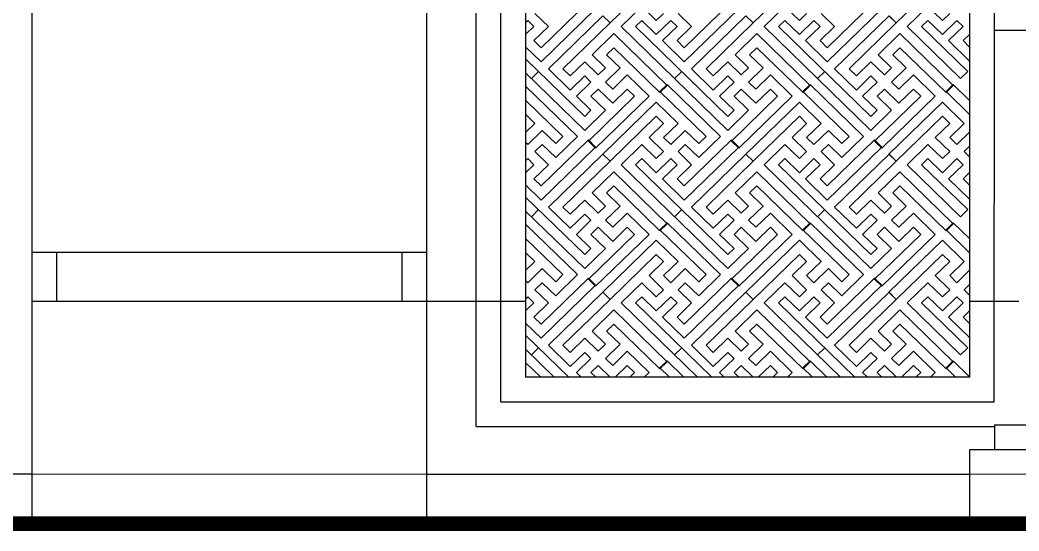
# Model space of a CAD drawing. Extents: x 1188826 to 1909461, y 608442 to 1651179.
# Drawn here: x 1668758 to 1670783, y 1041862 to 1042897 of the extents above; entities that cross this region are included whole.
import ezdxf

# ---------------------------------------------------------------- set-up
doc = ezdxf.new("R2010")
doc.units = 0
doc.header["$LTSCALE"] = 1000
doc.header["$MEASUREMENT"] = 0
doc.linetypes.add('ACAD_ISO10W100', pattern=[18.5, 12, -3, 0.5, -3])
doc.linetypes.add('DOTE', pattern=[2.42, 2, -0.2, 0.02, -0.2])
doc.layers.add('1', color=7, linetype='Continuous')
doc.layers.add('立面线', color=40, linetype='Continuous')
doc.layers.add('DOTE', color=19, linetype='DOTE', lineweight=9)
doc.layers.add('煤化工粉煤灰', color=7, linetype='Continuous', lineweight=0)

msp = doc.modelspace()

# ---------------------------------------------------------------- linework, layer by layer
at = {"layer": '1', "const_width": 30}
msp.add_lwpolyline([(1651532.8, 1041876.5), (1678232.8, 1041876.5)], dxfattribs=at)
at = {"layer": 'DOTE', "linetype": 'ACAD_ISO10W100', "ltscale": 100}
for p, q in [((1651532.8, 1041976.5), (1678232.8, 1041976.5)), ((1651532.8, 1041876.5), (1678232.8, 1041876.5))]:
    msp.add_line(p, q, dxfattribs=at)
at = {"layer": '煤化工粉煤灰', "color": 34}
for p, q in [((1669954, 1042891), (1670047.5, 1042981.9)), ((1670244, 1042891), (1670337.5, 1042981.9)), ((1670534, 1042891), (1670627.5, 1042981.9)), ((1669814.2, 1042840.9), (1669909.9, 1042933.9)), ((1670104.2, 1042840.9), (1670199.9, 1042933.9)), ((1670394.2, 1042840.9), (1670489.9, 1042933.9)), ((1669829, 1042883.8), (1669801.6, 1042910.4)), ((1669814.2, 1042812.2), (1669924.6, 1042919.6)), ((1669976, 1042883.8), (1670018.1, 1042924.7)), ((1670047.5, 1042896.1), (1670018.1, 1042924.7)), ((1670047.5, 1042896.1), (1670062.2, 1042910.4)), ((1670119, 1042883.8), (1670091.6, 1042910.4)), ((1670104.2, 1042812.2), (1670214.6, 1042919.6)), ((1670266, 1042883.8), (1670308.1, 1042924.7)), ((1670337.5, 1042896.1), (1670308.1, 1042924.7)), ((1670337.5, 1042896.1), (1670352.2, 1042910.4)), ((1670409, 1042883.8), (1670381.6, 1042910.4)), ((1670394.2, 1042812.2), (1670504.6, 1042919.6)), ((1670556, 1042883.8), (1670598.1, 1042924.7)), ((1670627.5, 1042896.1), (1670598.1, 1042924.7)), ((1670627.5, 1042896.1), (1670642.2, 1042910.4)), ((1669799.5, 1042883.8), (1669786.9, 1042896.1)), ((1669829, 1042797.9), (1669939.3, 1042905.3)), ((1669858.4, 1042797.9), (1669954, 1042891)), ((1669954, 1042891), (1669939.2, 1042905.3)), ((1669939.3, 1042905.3), (1669954, 1042891)), ((1670005.4, 1042883.8), (1670018.1, 1042896.1)), ((1670047.5, 1042867.4), (1670018.1, 1042896.1)), ((1670047.5, 1042867.4), (1670076.9, 1042896.1)), ((1670089.5, 1042883.8), (1670076.9, 1042896.1)), ((1670119, 1042797.9), (1670229.3, 1042905.3)), ((1670148.4, 1042797.9), (1670244, 1042891)), ((1670244, 1042891), (1670229.2, 1042905.3)), ((1670229.3, 1042905.3), (1670244, 1042891)), ((1670295.4, 1042883.8), (1670308.1, 1042896.1)), ((1670337.5, 1042867.4), (1670308.1, 1042896.1)), ((1670337.5, 1042867.4), (1670366.9, 1042896.1)), ((1670379.5, 1042883.8), (1670366.9, 1042896.1)), ((1670409, 1042797.9), (1670519.3, 1042905.3)), ((1670438.4, 1042797.9), (1670534, 1042891)), ((1670534, 1042891), (1670519.2, 1042905.3)), ((1670519.3, 1042905.3), (1670534, 1042891)), ((1670585.4, 1042883.8), (1670598.1, 1042896.1)), ((1670627.5, 1042867.4), (1670598.1, 1042896.1)), ((1670627.5, 1042867.4), (1670656.9, 1042896.1)), ((1670669.5, 1042883.8), (1670656.9, 1042896.1)), ((1669782.7, 1042867.5), (1669799.5, 1042883.8)), ((1669799.5, 1042855.2), (1669829, 1042883.8)), ((1669917.2, 1042826.5), (1669961.4, 1042869.5)), ((1669961.4, 1042869.5), (1670069.6, 1042764.2)), ((1670192.5, 1042673.2), (1669976, 1042883.8)), ((1670192.5, 1042701.8), (1670005.4, 1042883.8)), ((1670060.1, 1042855.2), (1670089.5, 1042883.8)), ((1670089.5, 1042855.2), (1670119, 1042883.8)), ((1670207.2, 1042826.5), (1670251.4, 1042869.5)), ((1670251.4, 1042869.5), (1670359.6, 1042764.2)), ((1670266, 1042883.8), (1670482.5, 1042673.2)), ((1670295.4, 1042883.8), (1670482.5, 1042701.8)), ((1670350.1, 1042855.2), (1670379.5, 1042883.8)), ((1670379.5, 1042855.2), (1670409, 1042883.8)), ((1670497.2, 1042826.5), (1670541.4, 1042869.5)), ((1670541.4, 1042869.5), (1670649.6, 1042764.2)), ((1670664.3, 1042778.5), (1670556, 1042883.8)), ((1670679, 1042792.8), (1670585.4, 1042883.8)), ((1670640.1, 1042855.2), (1670669.5, 1042883.8)), ((1670669.5, 1042855.2), (1670682.7, 1042868)), ((1669814.2, 1042840.9), (1669799.5, 1042855.2)), ((1670104.2, 1042812.2), (1670060.1, 1042855.2)), ((1670104.2, 1042840.9), (1670089.5, 1042855.2)), ((1670394.2, 1042812.2), (1670350.1, 1042855.2)), ((1670394.2, 1042840.9), (1670379.5, 1042855.2)), ((1670682.7, 1042813.7), (1670640.1, 1042855.2)), ((1670682.7, 1042842.3), (1670669.5, 1042855.2)), ((1669814.2, 1042812.2), (1669782.7, 1042842.9)), ((1669917.2, 1042826.5), (1669944.6, 1042800)), ((1669946.7, 1042826.5), (1669961.4, 1042840.9)), ((1669946.7, 1042826.5), (1669974, 1042800)), ((1669961.4, 1042840.9), (1670054.9, 1042749.9)), ((1670207.2, 1042826.5), (1670234.6, 1042800)), ((1670236.7, 1042826.5), (1670251.4, 1042840.9)), ((1670236.7, 1042826.5), (1670264, 1042800)), ((1670251.4, 1042840.9), (1670344.9, 1042749.9)), ((1670497.2, 1042826.5), (1670524.6, 1042800)), ((1670526.7, 1042826.5), (1670541.4, 1042840.9)), ((1670526.7, 1042826.5), (1670554, 1042800)), ((1670541.4, 1042840.9), (1670634.9, 1042749.9)), ((1669902.5, 1042701.8), (1669782.7, 1042818.3)), ((1669873.1, 1042783.6), (1669902.5, 1042812.2)), ((1669902.5, 1042812.2), (1669929.8, 1042785.7)), ((1670163.1, 1042783.6), (1670192.5, 1042812.2)), ((1670192.5, 1042812.2), (1670219.8, 1042785.7)), ((1670453.1, 1042783.6), (1670482.5, 1042812.2)), ((1670482.5, 1042812.2), (1670509.8, 1042785.7)), ((1669902.5, 1042673.2), (1669782.7, 1042789.7)), ((1669794.3, 1042778.5), (1669809, 1042792.8)), ((1669829, 1042797.9), (1669873.1, 1042755)), ((1669858.4, 1042797.9), (1669873.1, 1042783.6)), ((1669929.8, 1042785.7), (1669944.6, 1042800)), ((1669944.6, 1042771.3), (1669974, 1042800)), ((1669959.3, 1042757), (1669988.7, 1042785.7)), ((1669988.7, 1042785.7), (1670032.8, 1042742.7)), ((1670084.3, 1042778.5), (1670099, 1042792.8)), ((1670119, 1042797.9), (1670163.1, 1042755)), ((1670148.4, 1042797.9), (1670163.1, 1042783.6)), ((1670219.8, 1042785.7), (1670234.6, 1042800)), ((1670234.6, 1042771.3), (1670264, 1042800)), ((1670249.3, 1042757), (1670278.7, 1042785.7)), ((1670278.7, 1042785.7), (1670322.8, 1042742.7)), ((1670374.3, 1042778.5), (1670389, 1042792.8)), ((1670409, 1042797.9), (1670453.1, 1042755)), ((1670438.4, 1042797.9), (1670453.1, 1042783.6)), ((1670509.8, 1042785.7), (1670524.6, 1042800)), ((1670524.6, 1042771.3), (1670554, 1042800)), ((1670539.3, 1042757), (1670568.7, 1042785.7)), ((1670568.7, 1042785.7), (1670612.8, 1042742.7)), ((1670664.3, 1042778.5), (1670679, 1042792.8)), ((1669873.1, 1042755), (1669902.5, 1042783.6)), ((1669885.7, 1042742.7), (1669915.1, 1042771.3)), ((1669902.5, 1042783.6), (1669915.1, 1042771.3)), ((1669944.6, 1042771.3), (1669959.3, 1042757)), ((1670054.8, 1042752), (1670069.6, 1042766.3)), ((1670177.8, 1042661), (1670069.6, 1042766.3)), ((1670163.1, 1042755), (1670192.5, 1042783.6)), ((1670175.7, 1042742.7), (1670205.1, 1042771.3)), ((1670192.5, 1042783.6), (1670205.1, 1042771.3)), ((1670234.6, 1042771.3), (1670249.3, 1042757)), ((1670344.8, 1042752), (1670359.6, 1042766.3)), ((1670467.8, 1042661), (1670359.6, 1042766.3)), ((1670453.1, 1042755), (1670482.5, 1042783.6)), ((1670465.7, 1042742.7), (1670495.1, 1042771.3)), ((1670482.5, 1042783.6), (1670495.1, 1042771.3)), ((1670524.6, 1042771.3), (1670539.3, 1042757)), ((1670634.8, 1042752), (1670649.6, 1042766.3)), ((1670682.7, 1042734.1), (1670649.6, 1042766.3)), ((1669887.8, 1042661), (1669782.7, 1042763.3)), ((1669915.1, 1042742.7), (1669929.8, 1042757)), ((1669929.8, 1042757), (1669959.3, 1042728.4)), ((1669959.3, 1042728.4), (1669988.7, 1042757)), ((1669988.7, 1042757), (1670003.4, 1042742.7)), ((1670148.4, 1042661), (1670054.8, 1042752)), ((1670054.9, 1042749.9), (1670069.6, 1042764.2)), ((1670205.1, 1042742.7), (1670219.8, 1042757)), ((1670219.8, 1042757), (1670249.3, 1042728.4)), ((1670249.3, 1042728.4), (1670278.7, 1042757)), ((1670278.7, 1042757), (1670293.4, 1042742.7)), ((1670438.4, 1042661), (1670344.8, 1042752)), ((1670344.9, 1042749.9), (1670359.6, 1042764.2)), ((1670495.1, 1042742.7), (1670509.8, 1042757)), ((1670509.8, 1042757), (1670539.3, 1042728.4)), ((1670539.3, 1042728.4), (1670568.7, 1042757)), ((1670568.7, 1042757), (1670583.4, 1042742.7)), ((1670682.7, 1042705.4), (1670634.8, 1042752)), ((1670634.9, 1042749.9), (1670649.6, 1042764.2)), ((1669858.4, 1042661), (1669782.7, 1042734.6)), ((1669885.7, 1042742.7), (1669915.1, 1042714.1)), ((1669909.9, 1042651.7), (1670003.4, 1042742.7)), ((1669915.1, 1042742.7), (1669944.6, 1042714.1)), ((1669924.6, 1042637.4), (1670032.8, 1042742.7)), ((1669939.2, 1042625.3), (1670047.5, 1042730.6)), ((1670091.6, 1042687.6), (1670047.5, 1042730.6)), ((1670175.7, 1042742.7), (1670205.1, 1042714.1)), ((1670199.9, 1042651.7), (1670293.4, 1042742.7)), ((1670205.1, 1042742.7), (1670234.6, 1042714.1)), ((1670214.6, 1042637.4), (1670322.8, 1042742.7)), ((1670229.2, 1042625.3), (1670337.5, 1042730.6)), ((1670381.6, 1042687.6), (1670337.5, 1042730.6)), ((1670465.7, 1042742.7), (1670495.1, 1042714.1)), ((1670489.9, 1042651.7), (1670583.4, 1042742.7)), ((1670495.1, 1042742.7), (1670524.6, 1042714.1)), ((1670504.6, 1042637.4), (1670612.8, 1042742.7)), ((1670519.2, 1042625.3), (1670627.5, 1042730.6)), ((1670671.6, 1042687.6), (1670627.5, 1042730.6)), ((1669801.6, 1042687.6), (1669782.7, 1042706)), ((1669902.5, 1042673.2), (1669944.6, 1042714.1)), ((1669902.5, 1042701.8), (1669915.1, 1042714.1)), ((1670192.5, 1042673.2), (1670234.6, 1042714.1)), ((1670192.5, 1042701.8), (1670205.1, 1042714.1)), ((1670482.5, 1042673.2), (1670524.6, 1042714.1)), ((1670482.5, 1042701.8), (1670495.1, 1042714.1)), ((1669782.7, 1042669.2), (1669801.6, 1042687.6)), ((1669954, 1042611), (1670047.5, 1042701.9)), ((1670032.8, 1042659), (1670062.2, 1042687.6)), ((1670062.2, 1042687.6), (1670047.5, 1042701.9)), ((1670062.2, 1042659), (1670091.6, 1042687.6)), ((1670244, 1042611), (1670337.5, 1042701.9)), ((1670322.8, 1042659), (1670352.2, 1042687.6)), ((1670352.2, 1042687.6), (1670337.5, 1042701.9)), ((1670352.2, 1042659), (1670381.6, 1042687.6)), ((1670534, 1042611), (1670627.5, 1042701.9)), ((1670612.8, 1042659), (1670642.2, 1042687.6)), ((1670642.2, 1042687.6), (1670627.5, 1042701.9)), ((1670642.2, 1042659), (1670671.6, 1042687.6)), ((1669786.9, 1042644.7), (1669816.3, 1042673.3)), ((1669843.7, 1042646.7), (1669816.3, 1042673.3)), ((1670076.9, 1042644.7), (1670106.3, 1042673.3)), ((1670133.7, 1042646.7), (1670106.3, 1042673.3)), ((1670366.9, 1042644.7), (1670396.3, 1042673.3)), ((1670423.7, 1042646.7), (1670396.3, 1042673.3)), ((1670656.9, 1042644.7), (1670682.7, 1042669.8)), ((1669801.6, 1042630.4), (1669816.3, 1042644.7)), ((1669814.2, 1042560.9), (1669909.9, 1042653.9)), ((1669843.7, 1042618.1), (1669816.3, 1042644.7)), ((1669843.7, 1042618.1), (1669887.8, 1042661)), ((1669843.7, 1042646.7), (1669858.4, 1042661)), ((1669924.6, 1042639.6), (1669909.9, 1042653.9)), ((1669909.9, 1042651.7), (1669924.6, 1042637.4)), ((1669976, 1042603.8), (1670018.1, 1042644.7)), ((1670047.5, 1042616.1), (1670018.1, 1042644.7)), ((1670062.2, 1042630.4), (1670032.8, 1042659)), ((1670076.9, 1042644.7), (1670062.2, 1042659)), ((1670091.6, 1042630.4), (1670106.3, 1042644.7)), ((1670104.2, 1042560.9), (1670199.9, 1042653.9)), ((1670133.7, 1042618.1), (1670106.3, 1042644.7)), ((1670133.7, 1042618.1), (1670177.8, 1042661)), ((1670133.7, 1042646.7), (1670148.4, 1042661)), ((1670214.6, 1042639.6), (1670199.9, 1042653.9)), ((1670199.9, 1042651.7), (1670214.6, 1042637.4)), ((1670266, 1042603.8), (1670308.1, 1042644.7)), ((1670337.5, 1042616.1), (1670308.1, 1042644.7)), ((1670352.2, 1042630.4), (1670322.8, 1042659)), ((1670366.9, 1042644.7), (1670352.2, 1042659)), ((1670381.6, 1042630.4), (1670396.3, 1042644.7)), ((1670394.2, 1042560.9), (1670489.9, 1042653.9)), ((1670423.7, 1042618.1), (1670396.3, 1042644.7)), ((1670423.7, 1042618.1), (1670467.8, 1042661)), ((1670423.7, 1042646.7), (1670438.4, 1042661)), ((1670504.6, 1042639.6), (1670489.9, 1042653.9)), ((1670489.9, 1042651.7), (1670504.6, 1042637.4)), ((1670556, 1042603.8), (1670598.1, 1042644.7)), ((1670627.5, 1042616.1), (1670598.1, 1042644.7)), ((1670642.2, 1042630.4), (1670612.8, 1042659)), ((1670656.9, 1042644.7), (1670642.2, 1042659)), ((1669829, 1042603.8), (1669801.6, 1042630.4)), ((1669814.2, 1042532.2), (1669924.6, 1042639.6)), ((1669829, 1042517.9), (1669939.3, 1042625.3)), ((1669954, 1042611), (1669939.2, 1042625.3)), ((1669939.3, 1042625.3), (1669954, 1042611)), ((1670047.5, 1042616.1), (1670062.2, 1042630.4)), ((1670119, 1042603.8), (1670091.6, 1042630.4)), ((1670104.2, 1042532.2), (1670214.6, 1042639.6)), ((1670119, 1042517.9), (1670229.3, 1042625.3)), ((1670244, 1042611), (1670229.2, 1042625.3)), ((1670229.3, 1042625.3), (1670244, 1042611)), ((1670337.5, 1042616.1), (1670352.2, 1042630.4)), ((1670409, 1042603.8), (1670381.6, 1042630.4)), ((1670394.2, 1042532.2), (1670504.6, 1042639.6)), ((1670409, 1042517.9), (1670519.3, 1042625.3)), ((1670534, 1042611), (1670519.2, 1042625.3)), ((1670519.3, 1042625.3), (1670534, 1042611)), ((1670627.5, 1042616.1), (1670642.2, 1042630.4)), ((1670671.6, 1042630.4), (1670682.7, 1042641.2)), ((1670682.7, 1042619.6), (1670671.6, 1042630.4)), ((1669782.7, 1042587.5), (1669799.5, 1042603.8)), ((1669799.5, 1042603.8), (1669786.9, 1042616.1)), ((1669799.5, 1042575.2), (1669829, 1042603.8)), ((1669858.4, 1042517.9), (1669954, 1042611)), ((1670192.5, 1042393.2), (1669976, 1042603.8)), ((1670005.4, 1042603.8), (1670018.1, 1042616.1)), ((1670192.5, 1042421.8), (1670005.4, 1042603.8)), ((1670047.5, 1042587.4), (1670018.1, 1042616.1)), ((1670047.5, 1042587.4), (1670076.9, 1042616.1)), ((1670060.1, 1042575.2), (1670089.5, 1042603.8)), ((1670089.5, 1042603.8), (1670076.9, 1042616.1)), ((1670089.5, 1042575.2), (1670119, 1042603.8)), ((1670148.4, 1042517.9), (1670244, 1042611)), ((1670266, 1042603.8), (1670482.5, 1042393.2)), ((1670295.4, 1042603.8), (1670308.1, 1042616.1)), ((1670295.4, 1042603.8), (1670482.5, 1042421.8)), ((1670337.5, 1042587.4), (1670308.1, 1042616.1)), ((1670337.5, 1042587.4), (1670366.9, 1042616.1)), ((1670350.1, 1042575.2), (1670379.5, 1042603.8)), ((1670379.5, 1042603.8), (1670366.9, 1042616.1)), ((1670379.5, 1042575.2), (1670409, 1042603.8)), ((1670438.4, 1042517.9), (1670534, 1042611)), ((1670664.3, 1042498.5), (1670556, 1042603.8)), ((1670585.4, 1042603.8), (1670598.1, 1042616.1)), ((1670679, 1042512.8), (1670585.4, 1042603.8)), ((1670627.5, 1042587.4), (1670598.1, 1042616.1)), ((1670627.5, 1042587.4), (1670656.9, 1042616.1)), ((1670640.1, 1042575.2), (1670669.5, 1042603.8)), ((1670669.5, 1042603.8), (1670656.9, 1042616.1)), ((1669917.2, 1042546.5), (1669961.4, 1042589.5)), ((1669961.4, 1042589.5), (1670069.6, 1042484.2)), ((1670207.2, 1042546.5), (1670251.4, 1042589.5)), ((1670251.4, 1042589.5), (1670359.6, 1042484.2)), ((1670497.2, 1042546.5), (1670541.4, 1042589.5)), ((1670541.4, 1042589.5), (1670649.6, 1042484.2)), ((1670669.5, 1042575.2), (1670682.7, 1042588)), ((1669814.2, 1042532.2), (1669782.7, 1042562.9)), ((1669814.2, 1042560.9), (1669799.5, 1042575.2)), ((1670104.2, 1042532.2), (1670060.1, 1042575.2)), ((1670104.2, 1042560.9), (1670089.5, 1042575.2)), ((1670394.2, 1042532.2), (1670350.1, 1042575.2)), ((1670394.2, 1042560.9), (1670379.5, 1042575.2)), ((1670682.7, 1042533.7), (1670640.1, 1042575.2)), ((1670682.7, 1042562.3), (1670669.5, 1042575.2)), ((1669917.2, 1042546.5), (1669944.6, 1042520)), ((1669946.7, 1042546.5), (1669961.4, 1042560.9)), ((1669946.7, 1042546.5), (1669974, 1042520)), ((1669961.4, 1042560.9), (1670054.9, 1042469.9)), ((1670207.2, 1042546.5), (1670234.6, 1042520)), ((1670236.7, 1042546.5), (1670251.4, 1042560.9)), ((1670236.7, 1042546.5), (1670264, 1042520)), ((1670251.4, 1042560.9), (1670344.9, 1042469.9)), ((1670497.2, 1042546.5), (1670524.6, 1042520)), ((1670526.7, 1042546.5), (1670541.4, 1042560.9)), ((1670526.7, 1042546.5), (1670554, 1042520)), ((1670541.4, 1042560.9), (1670634.9, 1042469.9)), ((1669902.5, 1042421.8), (1669782.7, 1042538.3)), ((1669873.1, 1042503.6), (1669902.5, 1042532.2)), ((1669902.5, 1042532.2), (1669929.8, 1042505.7)), ((1670163.1, 1042503.6), (1670192.5, 1042532.2)), ((1670192.5, 1042532.2), (1670219.8, 1042505.7)), ((1670453.1, 1042503.6), (1670482.5, 1042532.2)), ((1670482.5, 1042532.2), (1670509.8, 1042505.7)), ((1669902.5, 1042393.2), (1669782.7, 1042509.7)), ((1669794.3, 1042498.5), (1669809, 1042512.8)), ((1669829, 1042517.9), (1669873.1, 1042475)), ((1669858.4, 1042517.9), (1669873.1, 1042503.6)), ((1669873.1, 1042475), (1669902.5, 1042503.6)), ((1669902.5, 1042503.6), (1669915.1, 1042491.3)), ((1669929.8, 1042505.7), (1669944.6, 1042520)), ((1669944.6, 1042491.3), (1669974, 1042520)), ((1669959.3, 1042477), (1669988.7, 1042505.7)), ((1669988.7, 1042505.7), (1670032.8, 1042462.7)), ((1670084.3, 1042498.5), (1670099, 1042512.8)), ((1670119, 1042517.9), (1670163.1, 1042475)), ((1670148.4, 1042517.9), (1670163.1, 1042503.6)), ((1670163.1, 1042475), (1670192.5, 1042503.6)), ((1670192.5, 1042503.6), (1670205.1, 1042491.3)), ((1670219.8, 1042505.7), (1670234.6, 1042520)), ((1670234.6, 1042491.3), (1670264, 1042520)), ((1670249.3, 1042477), (1670278.7, 1042505.7)), ((1670278.7, 1042505.7), (1670322.8, 1042462.7)), ((1670374.3, 1042498.5), (1670389, 1042512.8)), ((1670409, 1042517.9), (1670453.1, 1042475)), ((1670438.4, 1042517.9), (1670453.1, 1042503.6)), ((1670453.1, 1042475), (1670482.5, 1042503.6)), ((1670482.5, 1042503.6), (1670495.1, 1042491.3)), ((1670509.8, 1042505.7), (1670524.6, 1042520)), ((1670524.6, 1042491.3), (1670554, 1042520)), ((1670539.3, 1042477), (1670568.7, 1042505.7)), ((1670568.7, 1042505.7), (1670612.8, 1042462.7)), ((1670664.3, 1042498.5), (1670679, 1042512.8)), ((1669887.8, 1042381), (1669782.7, 1042483.3)), ((1669885.7, 1042462.7), (1669915.1, 1042491.3)), ((1669944.6, 1042491.3), (1669959.3, 1042477)), ((1670054.8, 1042472), (1670069.6, 1042486.3)), ((1670054.9, 1042469.9), (1670069.6, 1042484.2)), ((1670177.8, 1042381), (1670069.6, 1042486.3)), ((1670175.7, 1042462.7), (1670205.1, 1042491.3)), ((1670234.6, 1042491.3), (1670249.3, 1042477)), ((1670344.8, 1042472), (1670359.6, 1042486.3)), ((1670344.9, 1042469.9), (1670359.6, 1042484.2)), ((1670467.8, 1042381), (1670359.6, 1042486.3)), ((1670465.7, 1042462.7), (1670495.1, 1042491.3)), ((1670524.6, 1042491.3), (1670539.3, 1042477)), ((1670634.8, 1042472), (1670649.6, 1042486.3)), ((1670634.9, 1042469.9), (1670649.6, 1042484.2)), ((1670682.7, 1042454.1), (1670649.6, 1042486.3)), ((1669885.7, 1042462.7), (1669915.1, 1042434.1)), ((1669909.9, 1042371.7), (1670003.4, 1042462.7)), ((1669915.1, 1042462.7), (1669929.8, 1042477)), ((1669915.1, 1042462.7), (1669944.6, 1042434.1)), ((1669924.6, 1042357.4), (1670032.8, 1042462.7)), ((1669929.8, 1042477), (1669959.3, 1042448.4)), ((1669959.3, 1042448.4), (1669988.7, 1042477)), ((1669988.7, 1042477), (1670003.4, 1042462.7)), ((1670148.4, 1042381), (1670054.8, 1042472)), ((1670175.7, 1042462.7), (1670205.1, 1042434.1)), ((1670199.9, 1042371.7), (1670293.4, 1042462.7)), ((1670205.1, 1042462.7), (1670219.8, 1042477)), ((1670205.1, 1042462.7), (1670234.6, 1042434.1)), ((1670214.6, 1042357.4), (1670322.8, 1042462.7)), ((1670219.8, 1042477), (1670249.3, 1042448.4)), ((1670249.3, 1042448.4), (1670278.7, 1042477)), ((1670278.7, 1042477), (1670293.4, 1042462.7)), ((1670438.4, 1042381), (1670344.8, 1042472)), ((1670465.7, 1042462.7), (1670495.1, 1042434.1)), ((1670489.9, 1042371.7), (1670583.4, 1042462.7)), ((1670495.1, 1042462.7), (1670509.8, 1042477)), ((1670495.1, 1042462.7), (1670524.6, 1042434.1)), ((1670504.6, 1042357.4), (1670612.8, 1042462.7)), ((1670509.8, 1042477), (1670539.3, 1042448.4)), ((1670539.3, 1042448.4), (1670568.7, 1042477)), ((1670568.7, 1042477), (1670583.4, 1042462.7)), ((1670682.7, 1042425.4), (1670634.8, 1042472)), ((1669858.4, 1042381), (1669782.7, 1042454.6)), ((1669939.2, 1042345.3), (1670047.5, 1042450.6)), ((1670091.6, 1042407.6), (1670047.5, 1042450.6)), ((1670229.2, 1042345.3), (1670337.5, 1042450.6)), ((1670381.6, 1042407.6), (1670337.5, 1042450.6)), ((1670519.2, 1042345.3), (1670627.5, 1042450.6)), ((1670671.6, 1042407.6), (1670627.5, 1042450.6)), ((1669801.6, 1042407.6), (1669782.7, 1042426)), ((1669902.5, 1042393.2), (1669944.6, 1042434.1)), ((1669902.5, 1042421.8), (1669915.1, 1042434.1)), ((1669954, 1042331), (1670047.5, 1042421.9)), ((1670062.2, 1042407.6), (1670047.5, 1042421.9)), ((1670192.5, 1042393.2), (1670234.6, 1042434.1)), ((1670192.5, 1042421.8), (1670205.1, 1042434.1)), ((1670244, 1042331), (1670337.5, 1042421.9)), ((1670352.2, 1042407.6), (1670337.5, 1042421.9)), ((1670482.5, 1042393.2), (1670524.6, 1042434.1)), ((1670482.5, 1042421.8), (1670495.1, 1042434.1)), ((1670534, 1042331), (1670627.5, 1042421.9)), ((1670642.2, 1042407.6), (1670627.5, 1042421.9)), ((1669782.7, 1042389.2), (1669801.6, 1042407.6)), ((1670032.8, 1042379), (1670062.2, 1042407.6)), ((1670062.2, 1042379), (1670091.6, 1042407.6)), ((1670322.8, 1042379), (1670352.2, 1042407.6)), ((1670352.2, 1042379), (1670381.6, 1042407.6)), ((1670612.8, 1042379), (1670642.2, 1042407.6)), ((1670642.2, 1042379), (1670671.6, 1042407.6)), ((1669786.9, 1042364.7), (1669816.3, 1042393.3)), ((1669843.7, 1042366.7), (1669816.3, 1042393.3)), ((1669843.7, 1042338.1), (1669887.8, 1042381)), ((1669843.7, 1042366.7), (1669858.4, 1042381)), ((1670076.9, 1042364.7), (1670106.3, 1042393.3)), ((1670133.7, 1042366.7), (1670106.3, 1042393.3)), ((1670133.7, 1042338.1), (1670177.8, 1042381)), ((1670133.7, 1042366.7), (1670148.4, 1042381)), ((1670366.9, 1042364.7), (1670396.3, 1042393.3)), ((1670423.7, 1042366.7), (1670396.3, 1042393.3)), ((1670423.7, 1042338.1), (1670467.8, 1042381)), ((1670423.7, 1042366.7), (1670438.4, 1042381)), ((1670656.9, 1042364.7), (1670682.7, 1042389.8)), ((1669801.6, 1042350.4), (1669816.3, 1042364.7)), ((1669814.2, 1042280.9), (1669909.9, 1042373.9)), ((1669843.7, 1042338.1), (1669816.3, 1042364.7)), ((1669924.6, 1042359.6), (1669909.9, 1042373.9)), ((1669909.9, 1042371.7), (1669924.6, 1042357.4)), ((1669976, 1042323.8), (1670018.1, 1042364.7)), ((1670047.5, 1042336.1), (1670018.1, 1042364.7)), ((1670062.2, 1042350.4), (1670032.8, 1042379)), ((1670076.9, 1042364.7), (1670062.2, 1042379)), ((1670091.6, 1042350.4), (1670106.3, 1042364.7)), ((1670104.2, 1042280.9), (1670199.9, 1042373.9)), ((1670133.7, 1042338.1), (1670106.3, 1042364.7)), ((1670214.6, 1042359.6), (1670199.9, 1042373.9)), ((1670199.9, 1042371.7), (1670214.6, 1042357.4)), ((1670266, 1042323.8), (1670308.1, 1042364.7)), ((1670337.5, 1042336.1), (1670308.1, 1042364.7)), ((1670352.2, 1042350.4), (1670322.8, 1042379)), ((1670366.9, 1042364.7), (1670352.2, 1042379)), ((1670381.6, 1042350.4), (1670396.3, 1042364.7)), ((1670394.2, 1042280.9), (1670489.9, 1042373.9)), ((1670423.7, 1042338.1), (1670396.3, 1042364.7)), ((1670504.6, 1042359.6), (1670489.9, 1042373.9)), ((1670489.9, 1042371.7), (1670504.6, 1042357.4)), ((1670556, 1042323.8), (1670598.1, 1042364.7)), ((1670627.5, 1042336.1), (1670598.1, 1042364.7)), ((1670642.2, 1042350.4), (1670612.8, 1042379)), ((1670656.9, 1042364.7), (1670642.2, 1042379)), ((1670671.6, 1042350.4), (1670682.7, 1042361.2)), ((1669829, 1042323.8), (1669801.6, 1042350.4)), ((1669814.2, 1042252.2), (1669924.6, 1042359.6)), ((1669829, 1042237.9), (1669939.3, 1042345.3)), ((1669954, 1042331), (1669939.2, 1042345.3)), ((1669939.3, 1042345.3), (1669954, 1042331)), ((1670047.5, 1042336.1), (1670062.2, 1042350.4)), ((1670119, 1042323.8), (1670091.6, 1042350.4)), ((1670104.2, 1042252.2), (1670214.6, 1042359.6)), ((1670119, 1042237.9), (1670229.3, 1042345.3)), ((1670244, 1042331), (1670229.2, 1042345.3)), ((1670229.3, 1042345.3), (1670244, 1042331)), ((1670337.5, 1042336.1), (1670352.2, 1042350.4)), ((1670409, 1042323.8), (1670381.6, 1042350.4)), ((1670394.2, 1042252.2), (1670504.6, 1042359.6)), ((1670409, 1042237.9), (1670519.3, 1042345.3)), ((1670534, 1042331), (1670519.2, 1042345.3)), ((1670519.3, 1042345.3), (1670534, 1042331)), ((1670627.5, 1042336.1), (1670642.2, 1042350.4)), ((1670682.7, 1042339.6), (1670671.6, 1042350.4)), ((1669782.7, 1042307.5), (1669799.5, 1042323.8)), ((1669799.5, 1042323.8), (1669786.9, 1042336.1)), ((1669799.5, 1042295.2), (1669829, 1042323.8)), ((1669858.4, 1042237.9), (1669954, 1042331)), ((1670130.7, 1042173.3), (1669976, 1042323.8)), ((1670005.4, 1042323.8), (1670018.1, 1042336.1)), ((1670160.2, 1042173.3), (1670005.4, 1042323.8)), ((1670047.5, 1042307.4), (1670018.1, 1042336.1)), ((1670047.5, 1042307.4), (1670076.9, 1042336.1)), ((1670060.1, 1042295.2), (1670089.5, 1042323.8)), ((1670089.5, 1042323.8), (1670076.9, 1042336.1)), ((1670089.5, 1042295.2), (1670119, 1042323.8)), ((1670148.4, 1042237.9), (1670244, 1042331)), ((1670266, 1042323.8), (1670420.7, 1042173.3)), ((1670295.4, 1042323.8), (1670308.1, 1042336.1)), ((1670295.4, 1042323.8), (1670450.2, 1042173.3)), ((1670337.5, 1042307.4), (1670308.1, 1042336.1)), ((1670337.5, 1042307.4), (1670366.9, 1042336.1)), ((1670350.1, 1042295.2), (1670379.5, 1042323.8)), ((1670379.5, 1042323.8), (1670366.9, 1042336.1)), ((1670379.5, 1042295.2), (1670409, 1042323.8)), ((1670438.4, 1042237.9), (1670534, 1042331)), ((1670664.3, 1042218.5), (1670556, 1042323.8)), ((1670585.4, 1042323.8), (1670598.1, 1042336.1)), ((1670679, 1042232.8), (1670585.4, 1042323.8)), ((1670627.5, 1042307.4), (1670598.1, 1042336.1)), ((1670627.5, 1042307.4), (1670656.9, 1042336.1)), ((1670640.1, 1042295.2), (1670669.5, 1042323.8)), ((1670669.5, 1042323.8), (1670656.9, 1042336.1)), ((1669917.2, 1042266.5), (1669961.4, 1042309.5)), ((1669961.4, 1042309.5), (1670069.6, 1042204.2)), ((1670207.2, 1042266.5), (1670251.4, 1042309.5)), ((1670251.4, 1042309.5), (1670359.6, 1042204.2)), ((1670497.2, 1042266.5), (1670541.4, 1042309.5)), ((1670541.4, 1042309.5), (1670649.6, 1042204.2)), ((1670669.5, 1042295.2), (1670682.7, 1042308)), ((1669814.2, 1042252.2), (1669782.7, 1042282.9)), ((1669814.2, 1042280.9), (1669799.5, 1042295.2)), ((1669946.7, 1042266.5), (1669961.4, 1042280.9)), ((1669961.4, 1042280.9), (1670054.9, 1042189.9)), ((1670104.2, 1042252.2), (1670060.1, 1042295.2)), ((1670104.2, 1042280.9), (1670089.5, 1042295.2)), ((1670236.7, 1042266.5), (1670251.4, 1042280.9)), ((1670251.4, 1042280.9), (1670344.9, 1042189.9)), ((1670394.2, 1042252.2), (1670350.1, 1042295.2)), ((1670394.2, 1042280.9), (1670379.5, 1042295.2)), ((1670526.7, 1042266.5), (1670541.4, 1042280.9)), ((1670541.4, 1042280.9), (1670634.9, 1042189.9)), ((1670682.7, 1042253.7), (1670640.1, 1042295.2)), ((1670682.7, 1042282.3), (1670669.5, 1042295.2)), ((1669917.2, 1042266.5), (1669944.6, 1042240)), ((1669946.7, 1042266.5), (1669974, 1042240)), ((1670207.2, 1042266.5), (1670234.6, 1042240)), ((1670236.7, 1042266.5), (1670264, 1042240)), ((1670497.2, 1042266.5), (1670524.6, 1042240)), ((1670526.7, 1042266.5), (1670554, 1042240)), ((1669870.2, 1042173.3), (1669782.7, 1042258.3)), ((1669873.1, 1042223.6), (1669902.5, 1042252.2)), ((1669902.5, 1042252.2), (1669929.8, 1042225.7)), ((1669929.8, 1042225.7), (1669944.6, 1042240)), ((1669944.6, 1042211.3), (1669974, 1042240)), ((1670163.1, 1042223.6), (1670192.5, 1042252.2)), ((1670192.5, 1042252.2), (1670219.8, 1042225.7)), ((1670219.8, 1042225.7), (1670234.6, 1042240)), ((1670234.6, 1042211.3), (1670264, 1042240)), ((1670453.1, 1042223.6), (1670482.5, 1042252.2)), ((1670482.5, 1042252.2), (1670509.8, 1042225.7)), ((1670509.8, 1042225.7), (1670524.6, 1042240)), ((1670524.6, 1042211.3), (1670554, 1042240)), ((1669840.7, 1042173.3), (1669782.7, 1042229.7)), ((1669794.3, 1042218.5), (1669809, 1042232.8)), ((1669829, 1042237.9), (1669873.1, 1042195)), ((1669858.4, 1042237.9), (1669873.1, 1042223.6)), ((1669873.1, 1042195), (1669902.5, 1042223.6)), ((1669902.5, 1042223.6), (1669915.1, 1042211.3)), ((1669959.3, 1042197), (1669988.7, 1042225.7)), ((1669988.7, 1042225.7), (1670032.8, 1042182.7)), ((1670084.3, 1042218.5), (1670099, 1042232.8)), ((1670119, 1042237.9), (1670163.1, 1042195)), ((1670148.4, 1042237.9), (1670163.1, 1042223.6)), ((1670163.1, 1042195), (1670192.5, 1042223.6)), ((1670192.5, 1042223.6), (1670205.1, 1042211.3)), ((1670249.3, 1042197), (1670278.7, 1042225.7)), ((1670278.7, 1042225.7), (1670322.8, 1042182.7)), ((1670374.3, 1042218.5), (1670389, 1042232.8)), ((1670409, 1042237.9), (1670453.1, 1042195)), ((1670438.4, 1042237.9), (1670453.1, 1042223.6)), ((1670453.1, 1042195), (1670482.5, 1042223.6)), ((1670482.5, 1042223.6), (1670495.1, 1042211.3)), ((1670539.3, 1042197), (1670568.7, 1042225.7)), ((1670568.7, 1042225.7), (1670612.8, 1042182.7)), ((1670664.3, 1042218.5), (1670679, 1042232.8)), ((1669813.5, 1042173.3), (1669782.7, 1042203.3)), ((1669885.7, 1042182.7), (1669915.1, 1042211.3)), ((1669944.6, 1042211.3), (1669959.3, 1042197)), ((1670054.8, 1042192), (1670069.6, 1042206.3)), ((1670054.9, 1042189.9), (1670069.6, 1042204.2)), ((1670103.5, 1042173.3), (1670069.6, 1042206.3)), ((1670175.7, 1042182.7), (1670205.1, 1042211.3)), ((1670234.6, 1042211.3), (1670249.3, 1042197)), ((1670344.8, 1042192), (1670359.6, 1042206.3)), ((1670344.9, 1042189.9), (1670359.6, 1042204.2)), ((1670393.5, 1042173.3), (1670359.6, 1042206.3)), ((1670465.7, 1042182.7), (1670495.1, 1042211.3)), ((1670524.6, 1042211.3), (1670539.3, 1042197)), ((1670634.8, 1042192), (1670649.6, 1042206.3)), ((1670634.9, 1042189.9), (1670649.6, 1042204.2)), ((1670682.7, 1042174.1), (1670649.6, 1042206.3)), ((1669885.7, 1042182.7), (1669895.4, 1042173.3)), ((1669915.1, 1042182.7), (1669929.8, 1042197)), ((1669915.1, 1042182.7), (1669924.8, 1042173.3)), ((1669929.8, 1042197), (1669954.2, 1042173.3)), ((1669964.3, 1042173.3), (1669988.7, 1042197)), ((1669988.7, 1042197), (1670003.4, 1042182.7)), ((1669993.7, 1042173.3), (1670003.4, 1042182.7)), ((1670023.2, 1042173.3), (1670032.8, 1042182.7)), ((1670074.1, 1042173.3), (1670054.8, 1042192)), ((1670175.7, 1042182.7), (1670185.4, 1042173.3)), ((1670205.1, 1042182.7), (1670219.8, 1042197)), ((1670205.1, 1042182.7), (1670214.8, 1042173.3)), ((1670219.8, 1042197), (1670244.2, 1042173.3)), ((1670254.3, 1042173.3), (1670278.7, 1042197)), ((1670278.7, 1042197), (1670293.4, 1042182.7)), ((1670283.7, 1042173.3), (1670293.4, 1042182.7)), ((1670313.2, 1042173.3), (1670322.8, 1042182.7)), ((1670364.1, 1042173.3), (1670344.8, 1042192)), ((1670465.7, 1042182.7), (1670475.4, 1042173.3)), ((1670495.1, 1042182.7), (1670509.8, 1042197)), ((1670495.1, 1042182.7), (1670504.8, 1042173.3)), ((1670509.8, 1042197), (1670534.2, 1042173.3)), ((1670544.3, 1042173.3), (1670568.7, 1042197)), ((1670568.7, 1042197), (1670583.4, 1042182.7)), ((1670573.7, 1042173.3), (1670583.4, 1042182.7)), ((1670603.2, 1042173.3), (1670612.8, 1042182.7)), ((1670654.1, 1042173.3), (1670634.8, 1042192))]:
    msp.add_line(p, q, dxfattribs=at)
at = {"layer": '立面线'}
for p, q in [((1668782.7, 1041876.5), (1668782.7, 1047776.5)), ((1669582.7, 1041876.5), (1669582.7, 1047776.5)), ((1669682.7, 1042073.3), (1669682.7, 1047076.5)), ((1669732.7, 1042123.3), (1669732.7, 1047026.5)), ((1669782.7, 1046976.5), (1669782.7, 1042173.3)), ((1670682.7, 1042921.2), (1670682.7, 1042173.3)), ((1670732.7, 1042123.3), (1670732.8, 1042926.5)), ((1669782.7, 1042892), (1669786.9, 1042896.1)), ((1670732.8, 1042876.5), (1671832.8, 1042876.5)), ((1669786.9, 1042644.7), (1669782.7, 1042648.8)), ((1669782.7, 1042612), (1669786.9, 1042616.1)), ((1668782.7, 1042426.5), (1669582.7, 1042426.5)), ((1668832.7, 1042326.5), (1668832.7, 1042426.5)), ((1669532.7, 1042326.5), (1669532.7, 1042426.5)), ((1669786.9, 1042364.7), (1669782.7, 1042368.8)), ((1669782.7, 1042326.5), (1668782.7, 1042326.5)), ((1669782.7, 1042332), (1669786.9, 1042336.1)), ((1670782.7, 1042326.5), (1670682.7, 1042326.5)), ((1669784.1, 1042173.3), (1669782.7, 1042174.6)), ((1670682.7, 1042173.3), (1669782.7, 1042173.3)), ((1669732.7, 1042123.3), (1670732.7, 1042123.3)), ((1670732.8, 1042076.5), (1670732.8, 1042026.5)), ((1670732.8, 1042076.5), (1671832.8, 1042076.5)), ((1669682.7, 1042073.3), (1670732.8, 1042073.3)), ((1670682.8, 1042026.5), (1671882.8, 1042026.5)), ((1670682.8, 1041876.5), (1670682.8, 1042026.5)), ((1668782.7, 1041976.5), (1660982.8, 1041976.5)), ((1669582.7, 1041976.5), (1670682.8, 1041976.5))]:
    msp.add_line(p, q, dxfattribs=at)

doc.saveas('drawing.dxf')
